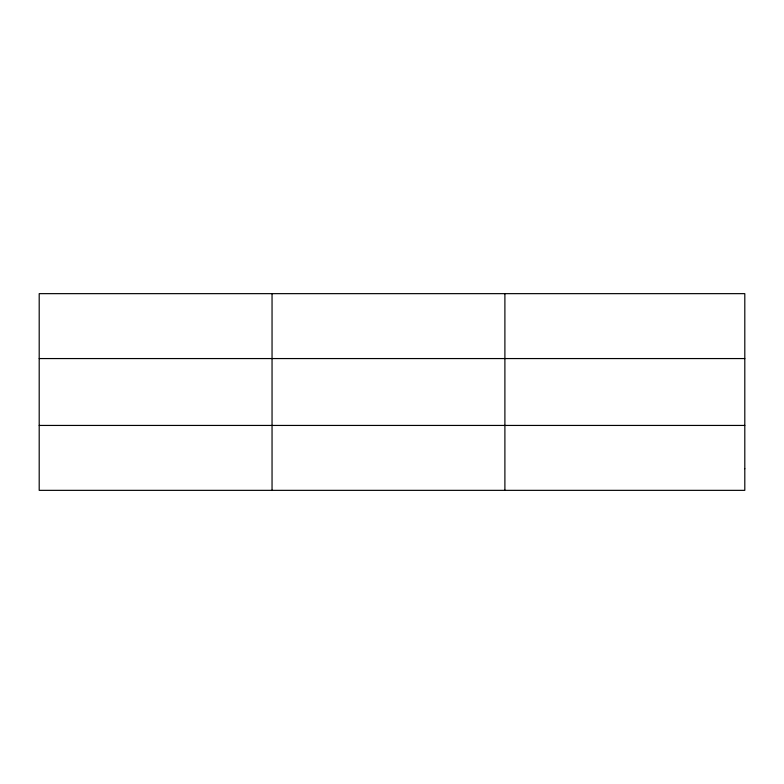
<?xml version="1.0" encoding="UTF-8"?>
<svg xmlns="http://www.w3.org/2000/svg" width="784" height="784" viewBox="0 0 784 784"><rect width="100%" height="100%" fill="white"/><g stroke="black" fill="none" stroke-linecap="round" stroke-linejoin="round"><path stroke-width="1.18" d="M272.048 293.647L272.048 490.353M504.896 293.647L504.896 490.353M39.2 358.562L744.8 358.562M39.2 425.438L744.8 425.438M744.8 468.714L744.8 490.353L39.2 490.353L39.2 293.647L744.8 293.647L744.8 468.714"/></g></svg>
